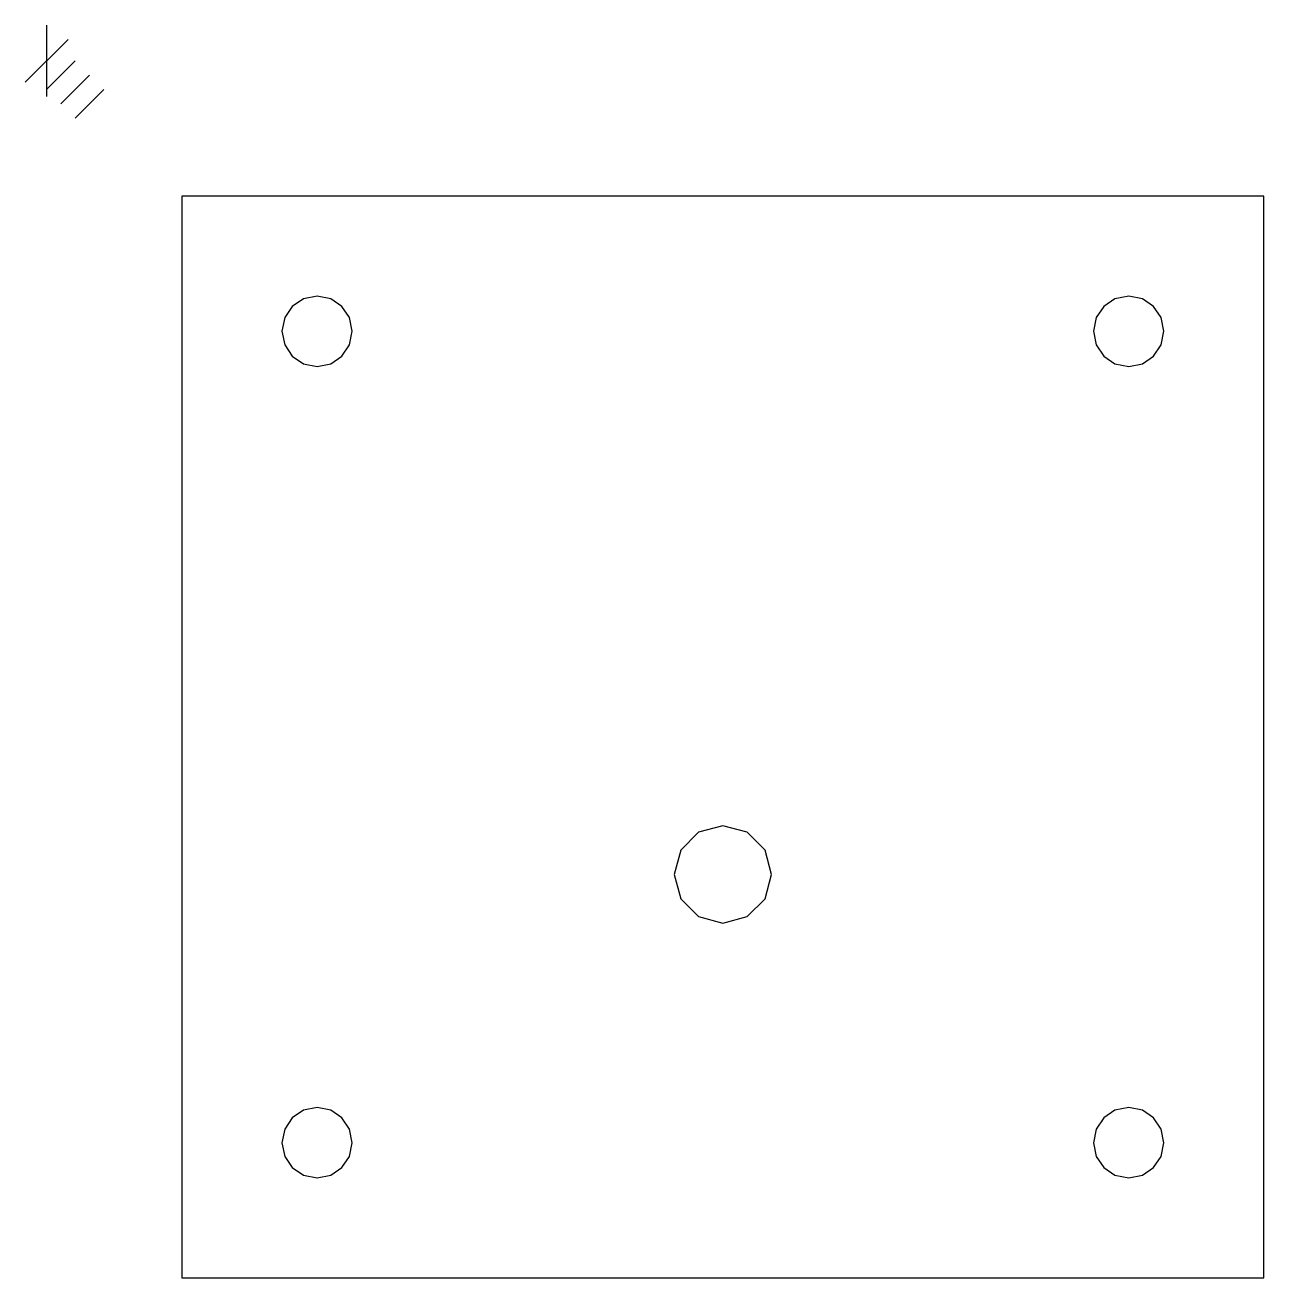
# Model space of a CAD drawing. Extents: x -0.8 to 45, y 5 to 51.3.
import ezdxf

# ---------------------------------------------------------------- set-up
doc = ezdxf.new("R2010")
doc.units = 0

msp = doc.modelspace()

# ---------------------------------------------------------------- linework, layer by layer
for p, q in [((44.999975, 45.000358), (5.000025, 45.000358)), ((5.000025, 45.000358), (5.000025, 5.000409)), ((44.999975, 5.000409), (44.999975, 45.000358)), ((10.000019, 41.29976), (9.494143, 41.197659)), ((10.505895, 41.197659), (10.000019, 41.29976)), ((39.999981, 41.29976), (39.494105, 41.197659)), ((40.505857, 41.197659), (39.999981, 41.29976)), ((9.080989, 40.919206), (8.80235, 40.506178)), ((9.494143, 41.197659), (9.080989, 40.919206)), ((10.919049, 40.919206), (10.505895, 41.197659)), ((11.197688, 40.506178), (10.919049, 40.919206)), ((39.080951, 40.919206), (38.802312, 40.506178)), ((39.494105, 41.197659), (39.080951, 40.919206)), ((40.919011, 40.919206), (40.505857, 41.197659)), ((41.19765, 40.506178), (40.919011, 40.919206)), ((8.80235, 40.506178), (8.700021, 40.000348)), ((11.300017, 40.000348), (11.197688, 40.506178)), ((38.802312, 40.506178), (38.699983, 40.000348)), ((41.299979, 40.000348), (41.19765, 40.506178)), ((8.700021, 40.000348), (8.80235, 39.494518)), ((11.197688, 39.494518), (11.300017, 40.000348)), ((11.300017, 40.000348), (11.300017, 40.000348)), ((38.699983, 40.000348), (38.802312, 39.494518)), ((41.19765, 39.494518), (41.299979, 40.000348)), ((41.299979, 40.000348), (41.299979, 40.000348)), ((8.80235, 39.494518), (9.080989, 39.081489)), ((10.919049, 39.081489), (11.197688, 39.494518)), ((38.802312, 39.494518), (39.080951, 39.081489)), ((40.919011, 39.081489), (41.19765, 39.494518)), ((9.080989, 39.081489), (9.494143, 38.803037)), ((10.505895, 38.803037), (10.919049, 39.081489)), ((39.080951, 39.081489), (39.494105, 38.803037)), ((40.505857, 38.803037), (40.919011, 39.081489)), ((9.494143, 38.803037), (10.000019, 38.700936)), ((10.000019, 38.700936), (10.505895, 38.803037)), ((39.494105, 38.803037), (39.999981, 38.700936)), ((39.999981, 38.700936), (40.505857, 38.803037)), ((24.100001, 21.47922), (23.441156, 20.820376)), ((25, 21.720374), (24.100001, 21.47922)), ((25.899999, 21.47922), (25, 21.720374)), ((26.558844, 20.820376), (25.899999, 21.47922)), ((23.441156, 20.820376), (23.200002, 19.920377)), ((26.799998, 19.920377), (26.558844, 20.820376)), ((23.200002, 19.920377), (23.441156, 19.020378)), ((26.558844, 19.020378), (26.799998, 19.920377)), ((26.799998, 19.920377), (26.799998, 19.920377)), ((23.441156, 19.020378), (24.100001, 18.361533)), ((25.899999, 18.361533), (26.558844, 19.020378)), ((24.100001, 18.361533), (25, 18.120379)), ((25, 18.120379), (25.899999, 18.361533)), ((9.494143, 11.197704), (9.080989, 10.919251)), ((10.000019, 11.299805), (9.494143, 11.197704)), ((10.505895, 11.197704), (10.000019, 11.299805)), ((10.919049, 10.919251), (10.505895, 11.197704)), ((39.494105, 11.197704), (39.080951, 10.919251)), ((39.999981, 11.299805), (39.494105, 11.197704)), ((40.505857, 11.197704), (39.999981, 11.299805)), ((40.919011, 10.919251), (40.505857, 11.197704)), ((9.080989, 10.919251), (8.80235, 10.506222)), ((11.197688, 10.506222), (10.919049, 10.919251)), ((39.080951, 10.919251), (38.802312, 10.506222)), ((41.19765, 10.506222), (40.919011, 10.919251)), ((8.80235, 10.506222), (8.700021, 10.000393)), ((11.300017, 10.000393), (11.197688, 10.506222)), ((38.802312, 10.506222), (38.699983, 10.000393)), ((41.299979, 10.000393), (41.19765, 10.506222)), ((8.700021, 10.000393), (8.80235, 9.494563)), ((11.197688, 9.494563), (11.300017, 10.000393)), ((11.300017, 10.000393), (11.300017, 10.000393)), ((38.699983, 10.000393), (38.802312, 9.494563)), ((41.19765, 9.494563), (41.299979, 10.000393)), ((41.299979, 10.000393), (41.299979, 10.000393)), ((8.80235, 9.494563), (9.080989, 9.081534)), ((10.919049, 9.081534), (11.197688, 9.494563)), ((38.802312, 9.494563), (39.080951, 9.081534)), ((40.919011, 9.081534), (41.19765, 9.494563)), ((9.080989, 9.081534), (9.494143, 8.803082)), ((9.494143, 8.803082), (10.000019, 8.700981)), ((10.000019, 8.700981), (10.505895, 8.803082)), ((10.505895, 8.803082), (10.919049, 9.081534)), ((39.080951, 9.081534), (39.494105, 8.803082)), ((39.494105, 8.803082), (39.999981, 8.700981)), ((39.999981, 8.700981), (40.505857, 8.803082)), ((40.505857, 8.803082), (40.919011, 9.081534)), ((5.000025, 5.000409), (44.999975, 5.000409))]:
    msp.add_line(p, q)
at = {"layer": 'Layer 1'}
for p, q in [((0, 51.322915), (0, 48.677085)), ((0.793749, 50.793749), (-0.793749, 49.206251)), ((1.058332, 50), (0, 48.941668)), ((1.587498, 49.470834), (0.529166, 48.412502)), ((2.116664, 48.941668), (1.058332, 47.883336))]:
    msp.add_line(p, q, dxfattribs=at)

doc.saveas('drawing.dxf')
